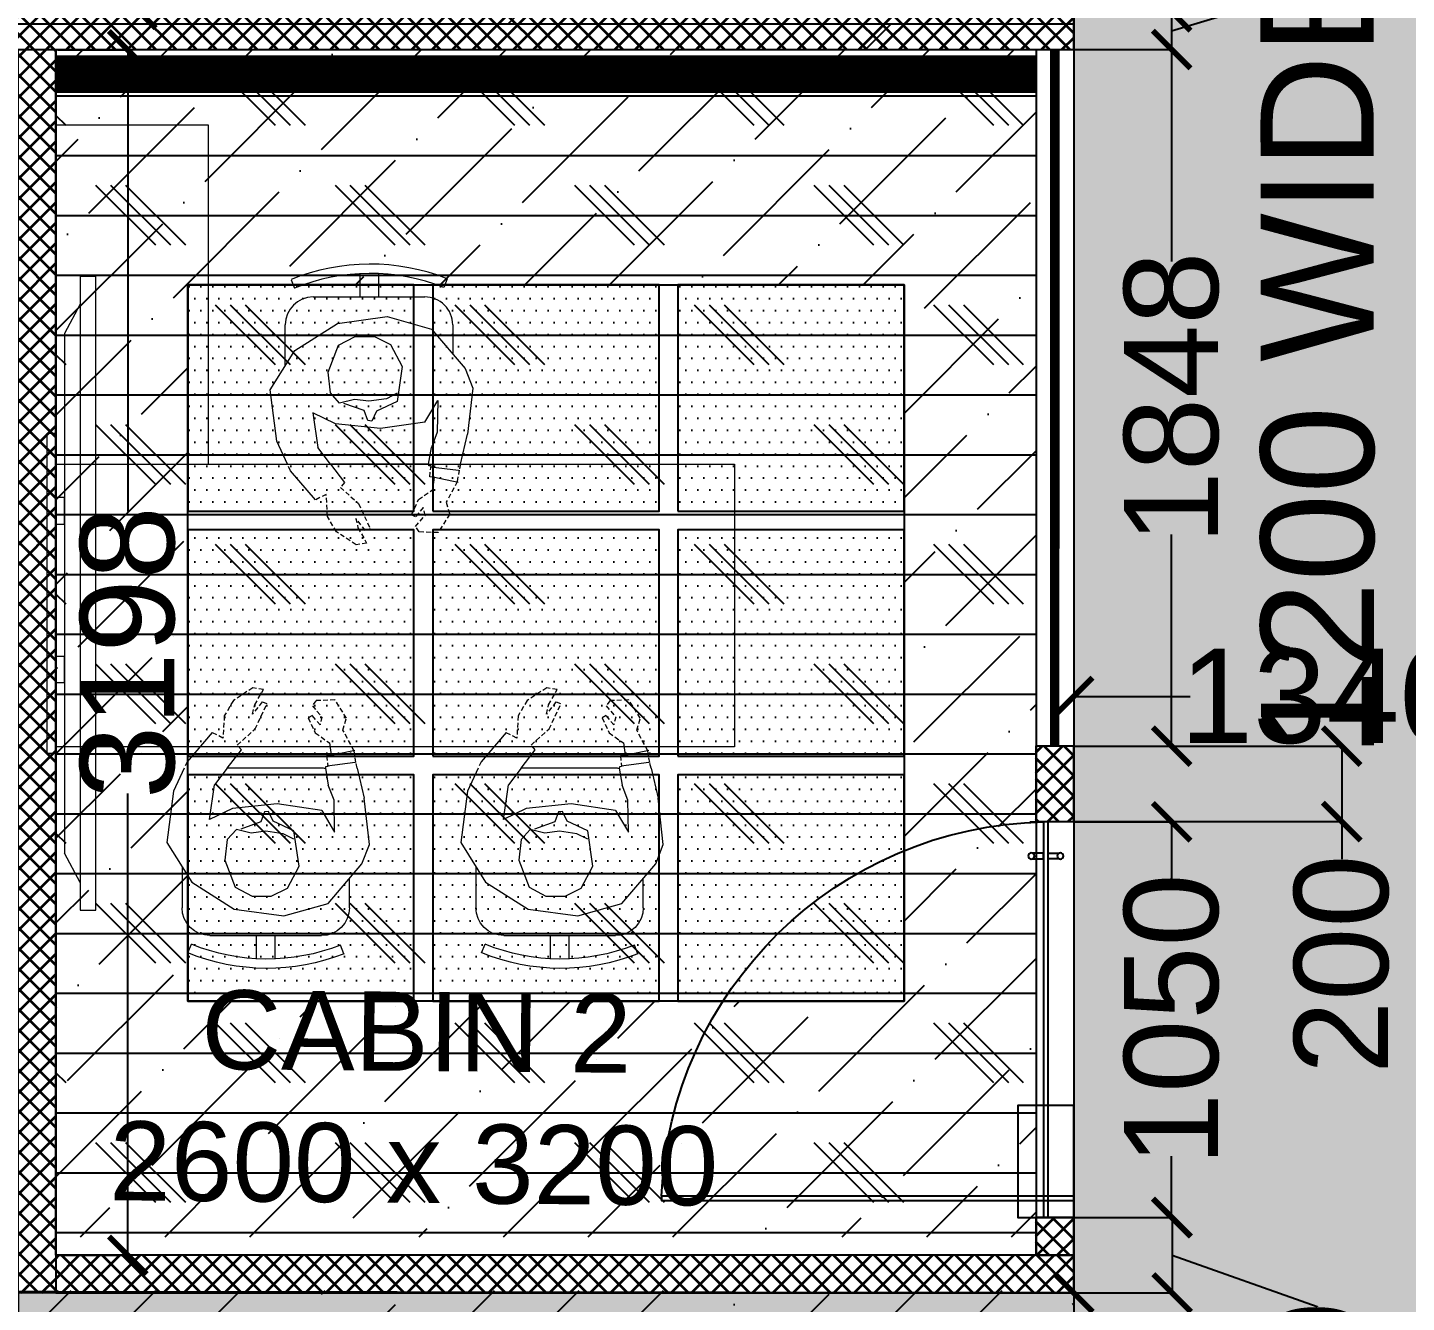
# Model space of a CAD drawing. Header units: millimetres. Extents: x 263321 to 4958806, y 33647 to 987811.
# Drawn here: x 2391637 to 2395294, y 489258 to 492641 of the extents above; entities that cross this region are included whole.
import ezdxf

# ---------------------------------------------------------------- set-up
doc = ezdxf.new("R2010")
doc.units = ezdxf.units.MM
doc.header["$PDMODE"] = 3
doc.linetypes.add('( Hidden )', pattern=[0.375, 0.25, -0.125])
for name, color, linetype, lineweight in [('A-DOOR-FULL', 40, 'Continuous', 18), ('A-FURN-HUMAN', 252, 'Continuous', 9), ('A-FURN-MODULAR-CHAIR', 5, 'Continuous', 5), ('A-FURN-MODULAR-TABLETOP', 250, 'Continuous', 13), ('A-GLASS PARTITION', 5, 'Continuous', 18), ('A-GYPSUM PARTITION', 250, 'Continuous', 35), ('TOA- AV', 7, 'Continuous', 9)]:
    doc.layers.add(name, color=color, linetype=linetype, lineweight=lineweight)
for name, color, linetype in [('CEILING TOA', 7, 'Continuous'), ('CH - MAN', 8, 'Continuous'), ('DOOR', 5, 'Continuous'), ('FIN WALL GRAPHIC', 10, 'Continuous'), ('FLOORING TOA', 7, 'Continuous'), ('PARTITION DIM.', 250, 'Continuous'), ('PARTITION GYPSUM', 250, 'Continuous'), ('TEXT', 250, 'Continuous')]:
    doc.layers.add(name, color=color, linetype=linetype)
doc.styles.add('ARIAL', font='arial.ttf')
doc.styles.get("Standard").update_dxf_attribs({"font": 'arial.ttf'})
doc.styles.add('TEXT @ 150', font='arial.ttf', dxfattribs={"height": 225})
doc.dimstyles.new('DIM @ 150', dxfattribs={"dimtxt": 225, "dimasz": 100, "dimexe": 1, "dimexo": 0, "dimgap": 0.5, "dimtad": 0, "dimdec": 0, "dimzin": 0, "dimdsep": 46, "dimtxsty": 'TEXT @ 150', "dimblk": 'ARCHTICK', "dimcen": -2, "dimclrd": 8, "dimclre": 8, "dimclrt": 7, "dimadec": 0, "dimazin": 0, "dimtfac": 1, "dimtdec": 0, "dimtofl": 0, "dimtmove": 0, "dimatfit": 3, "dimldrblk": 'OPEN90', "dimfxl": 1, "dimtolj": 1, "dimtzin": 0, "dimlwd": -1, "dimlwe": -1, "dimarcsym": 0})
pattern_1 = [(45, (13069.08, -8478.743), (-26.94076836, 26.94076836), []), (135, (13069.08, -8478.743), (-26.94076836, -26.94076836), [])]
pattern_2 = [(0, (90021.14, 24146.98), (0, 127), []), (45, (90021.14, 24146.98), (-253.999827, 253.999827), [179.60512, -359.210245])]
pattern_3 = [(0, (13069.078, -11728.556), (15.875, 31.75), [0, -31.75])]

# ---------------------------------------------------------------- blocks, each defined once
blk = doc.blocks.new('Human Figure')
at = {"layer": 'A-FURN-HUMAN', "lineweight": 5}
for p, q in [((4616.22, 5779.49), (4621.49, 5780.21, 0)), ((4616.22, 5779.49), (4621.49, 5780.21, 0)), ((4621.49, 5780.21, 0), (4626.18, 5778.89, 0)), ((4621.49, 5780.21, 0), (4626.18, 5778.89, 0)), ((4611.71, 5776.63, 0), (4616.22, 5779.49)), ((4611.71, 5776.63, 0), (4616.22, 5779.49)), ((4626.18, 5778.89, 0), (4629.77, 5774.69, 0)), ((4626.18, 5778.89, 0), (4629.77, 5774.69, 0)), ((4609.08, 5772.43, 0), (4611.71, 5776.63, 0)), ((4609.08, 5772.43, 0), (4611.71, 5776.63, 0)), ((4629.77, 5774.69, 0), (4630.56, 5772.63, 0)), ((4629.77, 5774.69, 0), (4630.56, 5772.63, 0)), ((4609.78, 5766.99, 0), (4609.08, 5772.43, 0)), ((4609.78, 5766.99, 0), (4609.08, 5772.43, 0)), ((4626.86, 5771.32, 0), (4626.81, 5767.94)), ((4626.86, 5771.32, 0), (4626.81, 5767.94)), ((4630.56, 5772.63, 0), (4630.01, 5767.72, 0)), ((4630.56, 5772.63, 0), (4630.01, 5767.72, 0)), ((4616.02, 5768.83), (4613.59, 5769.99, 0)), ((4613.59, 5769.99, 0), (4614.12, 5766.32, 0)), ((4616.02, 5768.83), (4613.59, 5769.99, 0)), ((4613.59, 5769.99, 0), (4614.12, 5766.32, 0)), ((4620.77, 5768.32, 0), (4616.02, 5768.83)), ((4620.77, 5768.32, 0), (4616.02, 5768.83)), ((4625.5, 5769.01, 0), (4620.77, 5768.32, 0)), ((4625.5, 5769.01, 0), (4620.77, 5768.32, 0)), ((4610.91, 5764.54), (4609.78, 5766.99, 0)), ((4610.91, 5764.54), (4609.78, 5766.99, 0)), ((4626.81, 5767.94), (4626.19, 5766.32, 0)), ((4626.81, 5767.94), (4626.19, 5766.32, 0)), ((4629.26, 5764.54), (4630.01, 5767.72, 0)), ((4629.26, 5764.54), (4630.01, 5767.72, 0)), ((4615.48, 5764.54), (4614.12, 5766.32, 0)), ((4615.48, 5764.54), (4614.12, 5766.32, 0)), ((4625.89, 5764.54), (4626.19, 5766.32, 0)), ((4625.89, 5764.54), (4626.19, 5766.32, 0)), ((4615.48, 5764.54), (4616.97, 5762.59)), ((4615.48, 5764.54), (4616.97, 5762.59)), ((4613.88, 5760.76, 0), (4611.23, 5763.85, 0)), ((4613.88, 5760.76, 0), (4611.23, 5763.85, 0)), ((4626.5, 5763.17, 0), (4626.01, 5763.22, 0)), ((4626.5, 5763.17, 0), (4626.01, 5763.22, 0)), ((4626.32, 5761.85, 0), (4626.5, 5763.17, 0)), ((4626.32, 5761.85, 0), (4626.5, 5763.17, 0))]:
    blk.add_line(p, q, dxfattribs=at)
at = {"layer": 'A-FURN-HUMAN', "linetype": '( Hidden )', "lineweight": 5, "ltscale": 2}
for p, q in [((4611.23, 5763.85, 0), (4610.91, 5764.54, 0)), ((4611.23, 5763.85, 0), (4610.91, 5764.54, 0)), ((4626.01, 5763.22, 0), (4626.14, 5764.36, 0)), ((4626.01, 5763.22, 0), (4626.14, 5764.36, 0)), ((4629.26, 5764.54, 0), (4629.12, 5763.93, 0)), ((4629.26, 5764.54, 0), (4629.12, 5763.93, 0)), ((4616.97, 5762.59), (4616.53, 5762.09)), ((4616.97, 5762.59), (4616.53, 5762.09)), ((4628.92, 5762.69, 0), (4627.75, 5760.5, 0)), ((4628.92, 5762.69, 0), (4627.75, 5760.5, 0)), ((4629.12, 5763.93, 0), (4628.92, 5762.69, 0)), ((4629.12, 5763.93, 0), (4628.92, 5762.69, 0)), ((4615.02, 5761.34, 0), (4613.88, 5760.76, 0)), ((4615.02, 5761.34, 0), (4613.88, 5760.76, 0)), ((4615.16, 5758.98, 0), (4615.02, 5761.34, 0)), ((4615.16, 5758.98, 0), (4615.02, 5761.34, 0)), ((4616.53, 5762.09), (4618.44, 5760.37, 0)), ((4616.53, 5762.09), (4618.44, 5760.37, 0)), ((4624.81, 5760.79, 0), (4626.32, 5761.85, 0)), ((4624.81, 5760.79, 0), (4626.32, 5761.85, 0)), ((4618.44, 5760.37, 0), (4619.69, 5757.7, 0)), ((4618.44, 5760.37, 0), (4619.69, 5757.7, 0)), ((4624.06, 5759.18, 0), (4624.81, 5760.79, 0)), ((4624.06, 5759.18, 0), (4624.81, 5760.79, 0)), ((4625.32, 5759.95, 0), (4624.51, 5758.96, 0)), ((4625.32, 5759.95, 0), (4624.51, 5758.96, 0)), ((4625.51, 5759.11, 0), (4625.32, 5759.95, 0)), ((4625.51, 5759.11, 0), (4625.32, 5759.95, 0)), ((4627.75, 5760.5, 0), (4628.12, 5759.23, 0)), ((4627.75, 5760.5, 0), (4628.12, 5759.23, 0)), ((4616.12, 5757.36), (4615.16, 5758.98, 0)), ((4616.12, 5757.36), (4615.16, 5758.98, 0)), ((4619.17, 5757.51, 0), (4618.16, 5758.8, 0)), ((4618.16, 5758.8, 0), (4618.39, 5757.81, 0)), ((4619.17, 5757.51, 0), (4618.16, 5758.8, 0)), ((4618.16, 5758.8, 0), (4618.39, 5757.81, 0)), ((4624.51, 5758.96, 0), (4624.06, 5759.18, 0)), ((4624.51, 5758.96, 0), (4624.06, 5759.18, 0)), ((4624.5, 5757.93, 0), (4625.51, 5759.11, 0)), ((4624.5, 5757.93, 0), (4625.51, 5759.11, 0)), ((4628.12, 5759.23, 0), (4626.89, 5757.28, 0)), ((4628.12, 5759.23, 0), (4626.89, 5757.28, 0)), ((4618.19, 5756, 0), (4616.12, 5757.36)), ((4618.19, 5756, 0), (4616.12, 5757.36)), ((4618.39, 5757.81, 0), (4619.31, 5756.18, 0)), ((4618.39, 5757.81, 0), (4619.31, 5756.18, 0)), ((4619.69, 5757.7, 0), (4619.17, 5757.51, 0)), ((4619.69, 5757.7, 0), (4619.17, 5757.51, 0)), ((4624.87, 5757.37, 0), (4624.5, 5757.93, 0)), ((4624.87, 5757.37, 0), (4624.5, 5757.93, 0)), ((4626.89, 5757.28, 0), (4624.87, 5757.37, 0)), ((4626.89, 5757.28, 0), (4624.87, 5757.37, 0)), ((4619.31, 5756.18, 0), (4618.19, 5756, 0)), ((4619.31, 5756.18, 0), (4618.19, 5756, 0))]:
    blk.add_line(p, q, dxfattribs=at)
at = {"layer": 'A-FURN-HUMAN', "linetype": '( Hidden )', "lineweight": 5, "ltscale": 3}
for p, q in [((4625.9, 5764.39, 0), (4625.89, 5764.57, 0)), ((4625.9, 5764.39, 0), (4625.89, 5764.57, 0)), ((4626.14, 5764.36, 0), (4625.9, 5764.39, 0)), ((4626.14, 5764.36, 0), (4625.9, 5764.39, 0))]:
    blk.add_line(p, q, dxfattribs=at)
at = {"layer": 'A-FURN-HUMAN', "lineweight": 5, "elevation": 0}
for points in [[(4622.54, 5772.08), (4621.4, 5771.49), (4619.55, 5771.23), (4618.01, 5771.43), (4616.44, 5771.03), (4615.47, 5772.11), (4615.23, 5774.3), (4616.32, 5777.18), (4618.11, 5778.11), (4620.14, 5778.11), (4621.85, 5777.26), (4623.09, 5774.92), (4622.55, 5771.19), (4620.35, 5770.17), (4619.86, 5769.12), (4619.43, 5769.17), (4619.04, 5770.23), (4616.9, 5771)], [(4622.54, 5772.08), (4621.4, 5771.49), (4619.55, 5771.23), (4618.01, 5771.43), (4616.44, 5771.03), (4615.47, 5772.11), (4615.23, 5774.3), (4616.32, 5777.18), (4618.11, 5778.11), (4620.14, 5778.11), (4621.85, 5777.26), (4623.09, 5774.92), (4622.55, 5771.19), (4620.35, 5770.17), (4619.86, 5769.12), (4619.43, 5769.17), (4619.04, 5770.23), (4616.9, 5771)], [(4625.5, 5769.01), (4626.86, 5771.32)], [(4625.5, 5769.01), (4626.86, 5771.32)], [(4626.09, 5764.27), (4629.04, 5763.91)], [(4626.09, 5764.27), (4629.04, 5763.91)], [(4626.5, 5763.17), (4629.02, 5762.63)], [(4626.5, 5763.17), (4629.02, 5762.63)]]:
    blk.add_lwpolyline(points, dxfattribs=at)
at = {"layer": 'A-FURN-MODULAR-CHAIR', "color": 18, "lineweight": 15, "true_color": 0x000000}
for p, q in [((4613.64, 5782.3, 0), (4625.48, 5782.3, 0)), ((4610.68, 5774.98, 0), (4610.68, 5779.34, 0)), ((4628.44, 5779.34, 0), (4628.44, 5776.24, 0))]:
    blk.add_line(p, q, dxfattribs=at)
at = {"layer": 'A-FURN-MODULAR-CHAIR', "lineweight": 15}
for p, q in [((4613.64, 5782.3, 0), (4625.48, 5782.3, 0)), ((4610.68, 5774.98, 0), (4610.68, 5779.34, 0)), ((4628.44, 5779.34, 0), (4628.44, 5776.24, 0))]:
    blk.add_line(p, q, dxfattribs=at)
at = {"layer": 'A-FURN-MODULAR-CHAIR', "color": 18, "lineweight": 15, "true_color": 0x000000, "elevation": 0}
for points in [[(4618.58, 5784.79), (4618.58, 5782.3)], [(4620.56, 5784.79), (4620.56, 5782.3)], [(4611.29, 5784.13), (4611.67, 5783.22)], [(4627.86, 5784.22), (4627.49, 5783.3)]]:
    blk.add_lwpolyline(points, dxfattribs=at)
at = {"layer": 'A-FURN-MODULAR-CHAIR', "lineweight": 15, "elevation": 0}
for points in [[(4618.58, 5784.79), (4618.58, 5782.3)], [(4620.56, 5784.79), (4620.56, 5782.3)], [(4611.29, 5784.13), (4611.67, 5783.22)], [(4627.86, 5784.22), (4627.49, 5783.3)]]:
    blk.add_lwpolyline(points, dxfattribs=at)
at = {"layer": 'A-FURN-MODULAR-CHAIR', "color": 18, "lineweight": 15, "true_color": 0x000000, "elevation": 0}
blk.add_lwpolyline([(4625.89, 5764.57, -0.034638), (4625.48, 5764.54), (4615.48, 5764.54)], format="xyb", dxfattribs=at)
at = {"layer": 'A-FURN-MODULAR-CHAIR', "lineweight": 15, "elevation": 0}
blk.add_lwpolyline([(4625.89, 5764.57, -0.034638), (4625.48, 5764.54), (4615.48, 5764.54)], format="xyb", dxfattribs=at)
at = {"layer": 'A-FURN-MODULAR-CHAIR', "color": 18, "lineweight": 15, "true_color": 0x000000}
for centre, radius, start, end in [((4619.68, 5763.49, 0), 22.29, 68.458, 112.0994), ((4619.68, 5763.49, 0), 21.3, 68.4839, 112.0994), ((4613.64, 5779.34, 0), 2.96, 90.0001, 180.0001), ((4625.48, 5779.34, 0), 2.96, 0.0001, 90.0001)]:
    blk.add_arc(centre, radius, start, end, dxfattribs=at)
at = {"layer": 'A-FURN-MODULAR-CHAIR', "lineweight": 15}
for centre, radius, start, end in [((4619.68, 5763.49, 0), 22.29, 68.458, 112.0994), ((4619.68, 5763.49, 0), 21.3, 68.4839, 112.0994), ((4613.64, 5779.34, 0), 2.96, 90.0001, 180.0001), ((4625.48, 5779.34, 0), 2.96, 0.0001, 90.0001)]:
    blk.add_arc(centre, radius, start, end, dxfattribs=at)
blk = doc.blocks.new('ychgc')
at = {"layer": 'A-FURN-MODULAR-TABLETOP', "lineweight": 20}
blk.add_lwpolyline([(549950.7, 23375.4), (549950.7, 25175.4), (549200.7, 25175.4), (549200.7, 23375.4)], close=True, dxfattribs=at)
at = {"layer": 'A-FURN-MODULAR-TABLETOP', "color": 161, "linetype": 'ByBlock', "yscale": 25.00000000000001}
for p, xscale, zscale, rotation in [((693272.4, -90759, 0), 25.00000000000001, 25.00000000000001, 90.00728931026863), ((405822.5, -91264.6, 0), -25.00000000000001, 25, 269.9927106897313), ((693272.4, -91538.4, 0), 25.00000000000001, 25.00000000000001, 90.00728931026863)]:
    blk.add_blockref('Human Figure', p, dxfattribs=dict(at, xscale=xscale, zscale=zscale, rotation=rotation))
blk = doc.blocks.new('_ArchTick')
at = {"color": 0, "linetype": 'ByBlock', "const_width": 0.15}
blk.add_lwpolyline([(-0.5, -0.5), (0.5, 0.5)], dxfattribs=at)
blk = doc.blocks.new('*D598')
at = {"layer": 'Defpoints', "color": 0, "transparency": 16777216}
for p in [(2391713.2, 495831.8), (2391926.5, 495831.8), (2391713.2, 492689.2)]:
    blk.add_point(p, dxfattribs=at)
at = {"layer": 'PARTITION DIM.', "color": 8, "transparency": 16777216}
for p, q in [((2391713.2, 495831.8), (2391927.5, 495831.8)), ((2391926.5, 495831.8), (2391926.5, 494634.2)), ((2391926.5, 492689.2), (2391926.5, 493886.8)), ((2391713.2, 492689.2), (2391927.5, 492689.2))]:
    blk.add_line(p, q, dxfattribs=at)
at = {"layer": 'PARTITION DIM.', "color": 8, "transparency": 16777216, "xscale": 100, "yscale": 100, "zscale": 100}
for p, rotation in [((2391926.5, 495831.8), 90), ((2391926.5, 492689.2), 270)]:
    blk.add_blockref('_ArchTick', p, dxfattribs=dict(at, rotation=rotation))
at = {"layer": 'PARTITION DIM.', "color": 7, "transparency": 16777216, "insert": (2391926.5, 494260.5), "char_height": 250, "attachment_point": 5, "rotation": 90}
blk.add_mtext('\\A1;3143', dxfattribs=at)
blk = doc.blocks.new('_Open90')
at = {"color": 0, "linetype": 'ByBlock'}
for p, q in [((-0.5, 0.5), (0, 0)), ((0, 0), (-1, 0)), ((0, 0), (-0.5, -0.5))]:
    blk.add_line(p, q, dxfattribs=at)
blk = doc.blocks.new('*D603')
at = {"layer": 'Defpoints', "color": 0, "transparency": 16777216}
for p in [(2391716.7, 492581.4), (2391902.4, 492581.4), (2391716.7, 489383.1)]:
    blk.add_point(p, dxfattribs=at)
at = {"layer": 'PARTITION DIM.', "color": 8, "transparency": 16777216}
for p, q in [((2391716.7, 492581.4), (2391903.4, 492581.4)), ((2391902.4, 492581.4), (2391902.4, 491356.2)), ((2391902.4, 489383.1), (2391902.4, 490608.2)), ((2391716.7, 489383.1), (2391903.4, 489383.1))]:
    blk.add_line(p, q, dxfattribs=at)
at = {"layer": 'PARTITION DIM.', "color": 8, "transparency": 16777216, "xscale": 100, "yscale": 100, "zscale": 100}
for p, rotation in [((2391902.4, 492581.4), 90), ((2391902.4, 489383.1), 270)]:
    blk.add_blockref('_ArchTick', p, dxfattribs=dict(at, rotation=rotation))
at = {"layer": 'PARTITION DIM.', "color": 7, "transparency": 16777216, "insert": (2391902.4, 490982.2), "char_height": 250, "attachment_point": 5, "rotation": 90}
blk.add_mtext('\\A1;3198', dxfattribs=at)
blk = doc.blocks.new('*D604')
at = {"layer": 'Defpoints', "color": 0, "transparency": 16777216}
for p in [(2391611.6, 489283.9), (2394411.6, 489283.1), (2391611.6, 489092)]:
    blk.add_point(p, dxfattribs=at)
at = {"layer": 'PARTITION DIM.', "color": 8, "transparency": 16777216}
for p, q in [((2391611.6, 489283.9), (2391611.6, 489091)), ((2394411.6, 489283.1), (2394411.6, 489091)), ((2391611.6, 489092), (2392636.1, 489092)), ((2394411.6, 489092), (2393387.1, 489092))]:
    blk.add_line(p, q, dxfattribs=at)
at = {"layer": 'PARTITION DIM.', "color": 8, "transparency": 16777216, "xscale": 100, "yscale": 100, "zscale": 100, "rotation": 180}
blk.add_blockref('_ArchTick', (2391611.6, 489092), dxfattribs=at)
at = {"layer": 'PARTITION DIM.', "color": 8, "transparency": 16777216, "xscale": 100, "yscale": 100, "zscale": 100}
blk.add_blockref('_ArchTick', (2394411.6, 489092), dxfattribs=at)
at = {"layer": 'PARTITION DIM.', "color": 7, "transparency": 16777216, "insert": (2393011.6, 489092), "char_height": 250, "attachment_point": 5}
blk.add_mtext('\\A1;2800', dxfattribs=at)
blk = doc.blocks.new('*D613')
at = {"layer": 'Defpoints', "color": 0, "transparency": 16777216}
for p in [(2394411.6, 489283.1), (2394411.6, 487283.1), (2394411.6, 487283.1)]:
    blk.add_point(p, dxfattribs=at)
at = {"layer": 'PARTITION DIM.', "color": 8, "transparency": 16777216}
for p, q in [((2394411.6, 489283.1), (2394412.6, 489283.1)), ((2394411.6, 489283.1), (2394411.6, 488658.6)), ((2394411.6, 487283.1), (2394411.6, 487907.6)), ((2394411.6, 487283.1), (2394412.6, 487283.1))]:
    blk.add_line(p, q, dxfattribs=at)
at = {"layer": 'PARTITION DIM.', "color": 8, "transparency": 16777216, "xscale": 100, "yscale": 100, "zscale": 100}
for p, rotation in [((2394411.6, 489283.1), 90), ((2394411.6, 487283.1), 270)]:
    blk.add_blockref('_ArchTick', p, dxfattribs=dict(at, rotation=rotation))
at = {"layer": 'PARTITION DIM.', "color": 7, "transparency": 16777216, "insert": (2394411.6, 488283.1), "char_height": 250, "attachment_point": 5, "rotation": 90}
blk.add_mtext('\\A1;2000', dxfattribs=at)
blk = doc.blocks.new('*D614')
at = {"layer": 'Defpoints', "color": 0, "transparency": 16777216}
for p in [(2394411.6, 490865.6), (2394411.6, 490865.6), (2395751.6, 490865.6)]:
    blk.add_point(p, dxfattribs=at)
at = {"layer": 'PARTITION DIM.', "color": 8, "transparency": 16777216}
for p, q in [((2394411.6, 490865.6), (2394411.6, 490866.6)), ((2394411.6, 490865.6), (2394720, 490865.6)), ((2395751.6, 490865.6), (2395443.2, 490865.6)), ((2395751.6, 490865.6), (2395751.6, 490866.6))]:
    blk.add_line(p, q, dxfattribs=at)
at = {"layer": 'PARTITION DIM.', "color": 8, "transparency": 16777216, "xscale": 100, "yscale": 100, "zscale": 100, "rotation": 180}
blk.add_blockref('_ArchTick', (2394411.6, 490865.6), dxfattribs=at)
at = {"layer": 'PARTITION DIM.', "color": 8, "transparency": 16777216, "xscale": 100, "yscale": 100, "zscale": 100}
blk.add_blockref('_ArchTick', (2395751.6, 490865.6), dxfattribs=at)
at = {"layer": 'PARTITION DIM.', "color": 7, "transparency": 16777216, "insert": (2395081.6, 490865.6), "char_height": 250, "attachment_point": 5}
blk.add_mtext('\\A1;1340', dxfattribs=at)
blk = doc.blocks.new('*D661')
at = {"layer": 'Defpoints', "color": 0, "transparency": 16777216}
for p in [(2394411.6, 494483), (2394411.6, 492682), (2394671.3, 492682)]:
    blk.add_point(p, dxfattribs=at)
at = {"layer": 'PARTITION DIM.', "color": 8, "transparency": 16777216}
for p, q in [((2394411.6, 494483), (2394672.3, 494483)), ((2394671.3, 494483), (2394671.3, 493920.4)), ((2394671.3, 492682), (2394671.3, 493244.6)), ((2394411.6, 492682), (2394672.3, 492682))]:
    blk.add_line(p, q, dxfattribs=at)
at = {"layer": 'PARTITION DIM.', "color": 8, "transparency": 16777216, "xscale": 100, "yscale": 100, "zscale": 100}
for p, rotation in [((2394671.3, 494483), 90), ((2394671.3, 492682), 270)]:
    blk.add_blockref('_ArchTick', p, dxfattribs=dict(at, rotation=rotation))
at = {"layer": 'PARTITION DIM.', "color": 7, "transparency": 16777216, "insert": (2394671.3, 493582.5), "char_height": 250, "attachment_point": 5, "rotation": 90}
blk.add_mtext('\\A1;1801', dxfattribs=at)
blk = doc.blocks.new('*D662')
at = {"layer": 'Defpoints', "color": 0, "transparency": 16777216}
for p in [(2394411.6, 492682), (2394411.6, 492582), (2394671.3, 492582)]:
    blk.add_point(p, dxfattribs=at)
at = {"layer": 'PARTITION DIM.', "color": 8, "transparency": 16777216}
for p, q in [((2394671.3, 492632), (2395056, 492747.4)), ((2395056, 492747.4), (2395056, 492748.4)), ((2394411.6, 492682), (2394672.3, 492682)), ((2394671.3, 492682), (2394671.3, 492582)), ((2394411.6, 492582), (2394672.3, 492582))]:
    blk.add_line(p, q, dxfattribs=at)
at = {"layer": 'PARTITION DIM.', "color": 8, "transparency": 16777216, "xscale": 100, "yscale": 100, "zscale": 100}
for p, rotation in [((2394671.3, 492682), 90), ((2394671.3, 492582), 270)]:
    blk.add_blockref('_ArchTick', p, dxfattribs=dict(at, rotation=rotation))
at = {"layer": 'PARTITION DIM.', "color": 7, "transparency": 16777216, "insert": (2395056, 493012.9), "char_height": 250, "attachment_point": 5, "rotation": 90}
blk.add_mtext('\\A1;100', dxfattribs=at)
blk = doc.blocks.new('*D663')
at = {"layer": 'Defpoints', "color": 0, "transparency": 16777216}
for p in [(2394411.6, 492582), (2394411.6, 490733.7, 0), (2394671.3, 490733.7)]:
    blk.add_point(p, dxfattribs=at)
at = {"layer": 'PARTITION DIM.', "color": 8, "transparency": 16777216}
for p, q in [((2394411.6, 492582), (2394672.3, 492582)), ((2394671.3, 492582), (2394671.3, 492020.1)), ((2394671.3, 490733.7), (2394671.3, 491295.6)), ((2394411.6, 490733.7), (2394672.3, 490733.7))]:
    blk.add_line(p, q, dxfattribs=at)
at = {"layer": 'PARTITION DIM.', "color": 8, "transparency": 16777216, "xscale": 100, "yscale": 100, "zscale": 100}
for p, rotation in [((2394671.3, 492582), 90), ((2394671.3, 490733.7), 270)]:
    blk.add_blockref('_ArchTick', p, dxfattribs=dict(at, rotation=rotation))
at = {"layer": 'PARTITION DIM.', "color": 7, "transparency": 16777216, "insert": (2394671.3, 491657.8), "char_height": 250, "attachment_point": 5, "rotation": 90}
blk.add_mtext('\\A1;1848', dxfattribs=at)
blk = doc.blocks.new('*D664')
at = {"layer": 'Defpoints', "color": 0, "transparency": 16777216}
for p in [(2394411.6, 490533.1), (2394411.6, 489483.1), (2394671.3, 489483.1)]:
    blk.add_point(p, dxfattribs=at)
at = {"layer": 'PARTITION DIM.', "color": 8, "transparency": 16777216}
for p, q in [((2394411.6, 490533.1), (2394672.3, 490533.1)), ((2394671.3, 490533.1), (2394671.3, 490369.7)), ((2394671.3, 489483.1), (2394671.3, 489646.5)), ((2394411.6, 489483.1), (2394672.3, 489483.1))]:
    blk.add_line(p, q, dxfattribs=at)
at = {"layer": 'PARTITION DIM.', "color": 8, "transparency": 16777216, "xscale": 100, "yscale": 100, "zscale": 100}
for p, rotation in [((2394671.3, 490533.1), 90), ((2394671.3, 489483.1), 270)]:
    blk.add_blockref('_ArchTick', p, dxfattribs=dict(at, rotation=rotation))
at = {"layer": 'PARTITION DIM.', "color": 7, "transparency": 16777216, "insert": (2394671.3, 490008.1), "char_height": 250, "attachment_point": 5, "rotation": 90}
blk.add_mtext('\\A1;1050', dxfattribs=at)
blk = doc.blocks.new('*D665')
at = {"layer": 'Defpoints', "color": 0, "transparency": 16777216}
for p in [(2394411.6, 489483.1), (2394410.6, 489283.1), (2394672.3, 489283.1)]:
    blk.add_point(p, dxfattribs=at)
at = {"layer": 'PARTITION DIM.', "color": 8, "transparency": 16777216}
for p, q in [((2394411.6, 489483.1), (2394673.3, 489483.1)), ((2394672.3, 489483.1), (2394672.3, 489283.1)), ((2394672.3, 489383.1), (2395057, 489247.1)), ((2394410.6, 489283.1), (2394673.3, 489283.1)), ((2395057, 489247.1), (2395057, 489246.1))]:
    blk.add_line(p, q, dxfattribs=at)
at = {"layer": 'PARTITION DIM.', "color": 8, "transparency": 16777216, "xscale": 100, "yscale": 100, "zscale": 100}
for p, rotation in [((2394672.3, 489483.1), 90), ((2394672.3, 489283.1), 270)]:
    blk.add_blockref('_ArchTick', p, dxfattribs=dict(at, rotation=rotation))
at = {"layer": 'PARTITION DIM.', "color": 7, "transparency": 16777216, "insert": (2395057, 488967.8), "char_height": 250, "attachment_point": 5, "rotation": 90}
blk.add_mtext('\\A1;200', dxfattribs=at)
blk = doc.blocks.new('door-3f-01')
at = {"layer": 'A-GLASS PARTITION', "color": 5}
blk.add_line((-36, 0), (-36, 4), dxfattribs=at)
at = {"layer": 'DOOR', "elevation": 0}
blk.add_lwpolyline([(-1.95, 37.5), (-1.55, 37.5), (-1.55, 0), (-1.95, 0)], close=True, dxfattribs=at)
at = {"layer": 'DOOR', "color": 252, "true_color": 0x939598}
blk.add_lwpolyline([(0, 0), (-10.2, 0), (-10.2, 5.08), (0, 5.08), (0, 0)], dxfattribs=at)
at = {"layer": 'DOOR'}
blk.add_lwpolyline([(-36, 2.34), (-36, 2.74), (0, 2.74), (0, 2.34)], close=True, dxfattribs=at)
for points in [[(-32.64, 3.74), (-32.64, 2.74), (-33.14, 2.74), (-33.14, 3.74)], [(-32.64, 1.34), (-32.64, 2.34), (-33.14, 2.34), (-33.14, 1.34)]]:
    blk.add_lwpolyline(points, dxfattribs=at)
for centre in [(-32.89, 3.86), (-32.89, 1.22)]:
    blk.add_circle(centre, 0.278, dxfattribs=at)
at = {"layer": 'DOOR', "color": 252, "true_color": 0x939598}
blk.add_arc((-0.52, 2.04, 0), 35.48, 92.2973, 178.8766, dxfattribs=at)
blk = doc.blocks.new('*D716')
at = {"layer": 'Defpoints', "color": 0, "transparency": 16777216}
for p in [(2394411.6, 490733.7, 0), (2395122.3, 490733.7), (2394411.6, 490533.7, 0)]:
    blk.add_point(p, dxfattribs=at)
at = {"layer": 'PARTITION DIM.', "color": 8, "transparency": 16777216}
for p, q in [((2394411.6, 490733.7), (2395123.3, 490733.7)), ((2395122.3, 490733.7), (2395122.3, 490533.7)), ((2394411.6, 490533.7), (2395123.3, 490533.7)), ((2395122.3, 490533.7), (2395122.3, 490433.7))]:
    blk.add_line(p, q, dxfattribs=at)
at = {"layer": 'PARTITION DIM.', "color": 8, "transparency": 16777216, "xscale": 100, "yscale": 100, "zscale": 100}
for p, rotation in [((2395122.3, 490733.7), 90), ((2395122.3, 490533.7), 270)]:
    blk.add_blockref('_ArchTick', p, dxfattribs=dict(at, rotation=rotation))
at = {"layer": 'PARTITION DIM.', "color": 7, "transparency": 16777216, "insert": (2395122.3, 490155.3), "char_height": 250, "attachment_point": 5, "rotation": 90}
blk.add_mtext('\\A1;200', dxfattribs=at)
blk = doc.blocks.new('*D731')
at = {"layer": 'Defpoints', "color": 0, "transparency": 16777216}
for p in [(2391511.6, 489283.9), (2391611.6, 489283.9), (2391611.6, 488997.6)]:
    blk.add_point(p, dxfattribs=at)
at = {"layer": 'PARTITION DIM.', "color": 8, "transparency": 16777216}
for p, q in [((2391511.6, 489283.9), (2391511.6, 488996.6)), ((2391611.6, 489283.9), (2391611.6, 488996.6)), ((2391511.6, 488997.6), (2391611.6, 488997.6)), ((2391611.6, 488997.6), (2391711.6, 488997.6))]:
    blk.add_line(p, q, dxfattribs=at)
at = {"layer": 'PARTITION DIM.', "color": 8, "transparency": 16777216, "xscale": 100, "yscale": 100, "zscale": 100, "rotation": 180}
blk.add_blockref('_ArchTick', (2391511.6, 488997.6), dxfattribs=at)
at = {"layer": 'PARTITION DIM.', "color": 8, "transparency": 16777216, "xscale": 100, "yscale": 100, "zscale": 100}
blk.add_blockref('_ArchTick', (2391611.6, 488997.6), dxfattribs=at)
at = {"layer": 'PARTITION DIM.', "color": 7, "transparency": 16777216, "insert": (2391949.7, 488997.6), "char_height": 225, "attachment_point": 5, "style": 'TEXT @ 150'}
blk.add_mtext('\\A1;100', dxfattribs=at)
blk = doc.blocks.new('A$C60412B90')
at = {"layer": 'TOA- AV', "color": 30, "true_color": 0xf8991e}
blk.add_line((256.5, 111), (986.5, 111), dxfattribs=at)
at = {"layer": 'TOA- AV', "color": 6}
for p, q in [((-37.2, 55.5), (29.9, 91)), ((1280.2, 55.5), (1213.1, 91)), ((-100, 55.5), (1343, 55.5))]:
    blk.add_line(p, q, dxfattribs=at)
at = {"layer": 'TOA- AV', "color": 30, "true_color": 0xf8991e}
for points in [[(986.5, 111), (986.5, 131), (256.5, 131), (256.5, 111)], [(403.4, 91), (464.2, 91)], [(825.1, 91), (764.2, 91)]]:
    blk.add_lwpolyline(points, dxfattribs=at)
for points in [[(403.4, 111), (464.2, 111), (464.2, 91), (403.4, 91)], [(825.1, 111), (764.2, 111), (764.2, 91), (825.1, 91)]]:
    blk.add_lwpolyline(points, close=True, dxfattribs=at)
at = {"layer": 'TOA- AV', "color": 6}
for points in [[(29.9, 91), (1213.1, 91)], [(1343, 55.5), (1343, 20), (-100, 20), (-100, 55.5)]]:
    blk.add_lwpolyline(points, dxfattribs=at)

msp = doc.modelspace()

# ---------------------------------------------------------------- hatches: boundary and pattern name
at = {"layer": 'A-GYPSUM PARTITION', "true_color": 0x636466}
h = msp.add_hatch(dxfattribs=at)
h.set_pattern_fill('ANSI37', color=251, scale=12)
h.set_pattern_definition(pattern_1)
h.paths.add_polyline_path([(2394411.6, 492682), (2388131.6, 492682), (2388131.6, 492582), (2394411.6, 492582)])
h = msp.add_hatch(dxfattribs=at)
h.set_pattern_fill('ANSI37', color=251, scale=12)
h.set_pattern_definition(pattern_1)
h.paths.add_polyline_path([(2391711.6, 489283.1), (2391611.6, 489283.1), (2391611.6, 492582), (2391711.6, 492582)])
h = msp.add_hatch(dxfattribs=at)
h.set_pattern_fill('ANSI37', color=251, scale=12, angle=-90)
h.set_pattern_definition([(315, (1889998.976, 2866319.262), (26.94076836, 26.94076836), []), (45, (1889998.976, 2866319.262), (-26.94076836, 26.94076836), [])])
h.paths.add_polyline_path([(2394411.6, 490533.7), (2394411.6, 490733.7), (2394310.8, 490733.7), (2394310.8, 490533.7)])
h = msp.add_hatch(dxfattribs=at)
h.set_pattern_fill('ANSI37', color=251, scale=12, angle=-90)
h.set_pattern_definition([(315, (1889998.975, 2867568.625), (26.94076836, 26.94076836), []), (45, (1889998.975, 2867568.625), (-26.94076836, 26.94076836), [])])
h.paths.add_polyline_path([(2394411.6, 489383.1), (2394411.6, 489483.1), (2394310.8, 489483.1), (2394310.8, 489383.1)])
h = msp.add_hatch(dxfattribs=at)
h.set_pattern_fill('ANSI37', color=251, scale=12)
h.set_pattern_definition(pattern_1)
h.paths.add_polyline_path([(2394411.6, 489383.1), (2391711.6, 489383.1), (2391711.6, 489283.1), (2394411.6, 489283.1)])
at = {"layer": 'CEILING TOA', "true_color": 0x939598}
h = msp.add_hatch(dxfattribs=at)
h.set_pattern_fill('ANSI36', color=252, scale=50)
h.set_pattern_definition([(45, (13069.08, -8478.74), (84.189901, 308.696304), [396.875, -79.375, 0, -79.375])])
edge = h.paths.add_edge_path(flags=16)
edge.add_arc((2382015.7, 488133.1), 250, 180, 270)
edge.add_line((2382015.7, 487883.1), (2386115.6, 487883.1))
edge.add_arc((2386115.6, 488133.1), 250, 270, 360)
edge.add_line((2386365.6, 488133.1), (2386365.6, 489532.6))
edge.add_arc((2386115.6, 489532.6), 250, 0, 90)
edge.add_line((2386115.6, 489782.6), (2382015.7, 489782.6))
edge.add_arc((2382015.7, 489532.6), 250, 90, 180)
edge.add_line((2381765.7, 489532.6), (2381765.7, 488133.1))
h.paths.add_polyline_path([(2384751.6, 492578), (2380561, 492578), (2380551.6, 489283.1), (2380445.5, 489283.1), (2380445.5, 487283.1), (2394411.6, 487283.1), (2394411.6, 489289.9), (2388031.6, 489289.5), (2388031.6, 490383.1), (2385751.6, 490383.1), (2384751.6, 490383.1)])
h = msp.add_hatch(dxfattribs=at)
h.set_pattern_fill('ANSI36', color=252, scale=50)
h.set_pattern_definition([(45, (13069.08, -11728.56), (84.189901, 308.696304), [396.875, -79.375, 0, -79.375])])
h.paths.add_polyline_path([(2392061.6, 491957.7), (2393961.6, 491957.7), (2393961.6, 490057.7), (2392061.6, 490057.7)], flags=16)
h.paths.add_polyline_path([(2394311.6, 492583.2), (2391711.6, 492583.2), (2391711.6, 489432.2), (2394311.6, 489432.2)])
h = msp.add_hatch(dxfattribs=at)
h.set_pattern_fill('DOTS', color=252, scale=20)
h.set_pattern_definition(pattern_3)
h.paths.add_polyline_path([(2393961.6, 490657.7), (2393361.6, 490657.7), (2393361.6, 490057.7), (2393961.6, 490057.7)], flags=17)
h.paths.add_polyline_path([(2392661.6, 491957.7), (2392061.6, 491957.7), (2392061.6, 491357.7), (2392661.6, 491357.7)], flags=17)
h.paths.add_polyline_path([(2393361.6, 490057.7), (2393961.6, 490057.7), (2393961.6, 490657.7), (2393361.6, 490657.7)])
h.paths.add_polyline_path([(2393361.6, 490707.7), (2393961.6, 490707.7), (2393961.6, 491307.7), (2393361.6, 491307.7)])
h.paths.add_polyline_path([(2393361.6, 491357.7), (2393961.6, 491357.7), (2393961.6, 491957.7), (2393361.6, 491957.7)])
h.paths.add_polyline_path([(2392061.6, 490057.7), (2392661.6, 490057.7), (2392661.6, 490657.7), (2392061.6, 490657.7)])
h.paths.add_polyline_path([(2392711.6, 490057.7), (2393311.6, 490057.7), (2393311.6, 490657.7), (2392711.6, 490657.7)])
h.paths.add_polyline_path([(2392061.6, 490707.7), (2392661.6, 490707.7), (2392661.6, 491307.7), (2392061.6, 491307.7)])
h.paths.add_polyline_path([(2392711.6, 490707.7), (2393311.6, 490707.7), (2393311.6, 491307.7), (2392711.6, 491307.7)])
h.paths.add_polyline_path([(2392061.6, 491357.7), (2392661.6, 491357.7), (2392661.6, 491957.7), (2392061.6, 491957.7)])
h.paths.add_polyline_path([(2392711.6, 491357.7), (2393311.6, 491357.7), (2393311.6, 491957.7), (2392711.6, 491957.7)])
h = msp.add_hatch(dxfattribs=at)
h.set_pattern_fill('DOTS', color=252, scale=20)
h.set_pattern_definition(pattern_3)
h.paths.add_polyline_path([(2392061.6, 491357.7), (2392661.6, 491357.7), (2392661.6, 491957.7), (2392061.6, 491957.7)])
h.paths.add_polyline_path([(2393361.6, 490057.7), (2393961.6, 490057.7), (2393961.6, 490657.7), (2393361.6, 490657.7)])
at = {"layer": 'FLOORING TOA', "true_color": 0xc7c8ca}
h = msp.add_hatch(dxfattribs=at)
h.set_pattern_fill('EARTH', color=9, scale=120)
edge = h.paths.add_edge_path()
edge.add_line((2399150.3, 470683.1), (2406751.6, 470683.1))
edge.add_line((2406751.6, 470683.1), (2406751.6, 489283.1))
edge.add_line((2406751.6, 489283.1), (2406777, 491421.9))
edge.add_line((2406777, 491421.9), (2410711.6, 491383.1))
edge.add_line((2410711.6, 491383.1), (2410711.6, 490662.8))
edge.add_line((2410711.6, 490662.8), (2412251.6, 490662.8))
edge.add_line((2412251.6, 490662.8), (2412251.6, 491383.1))
edge.add_line((2412251.6, 491383.1), (2413501.6, 491383.1))
edge.add_line((2413501.6, 491383.1), (2413501.6, 490641.9))
edge.add_line((2413501.6, 490641.9), (2414541.6, 490641.9))
edge.add_line((2414541.6, 490641.9), (2414541.6, 491383.1))
edge.add_line((2414541.6, 491383.1), (2419059.8, 491383.1))
edge.add_line((2419059.8, 491383.1), (2419290.9, 492883.1))
edge.add_line((2419290.9, 492883.1), (2413191.6, 492883.1))
edge.add_line((2413191.6, 492883.1), (2413191.6, 495458.2))
edge.add_line((2413191.6, 495458.2), (2416206.2, 495458.2))
edge.add_line((2416206.2, 495458.2), (2416206.2, 496558.2))
edge.add_line((2416206.2, 496558.2), (2413191.6, 496558.2))
edge.add_line((2413191.6, 496558.2), (2413191.6, 498963.1))
edge.add_line((2413191.6, 498963.1), (2411651.6, 498963.1))
edge.add_line((2411651.6, 498963.1), (2411651.6, 492883.1))
edge.add_line((2411651.6, 492883.1), (2404451.6, 492883.1))
edge.add_line((2404451.6, 492883.1), (2404452.6, 502283.1))
edge.add_line((2404452.6, 502283.1), (2402951.6, 502283.1))
edge.add_line((2402951.6, 502283.1), (2402951.4, 497183.5))
edge.add_line((2402951.4, 497183.5), (2402951.6, 497133.1))
edge.add_line((2402951.6, 497133.1), (2399951.6, 497133.1))
edge.add_line((2399951.6, 497133.1), (2399951.6, 505326.9))
edge.add_arc((2397396.4, -38564.5), 543897.4, 89.730828, 95.307778)
edge.add_line((2347082.8, 503000.8), (2347082.9, 472483.1))
edge.add_line((2347082.9, 472483.1), (2343851.6, 472483.1))
edge.add_line((2343851.6, 472483.1), (2343851.6, 458383.2))
edge.add_line((2343851.6, 458383.2), (2354252.4, 458383.2))
edge.add_line((2354252.4, 458383.2), (2354252.7, 455753.4))
edge.add_arc((2374151.3, 141679.3), 314703.8, 88.069715, 93.625218, ccw=False)
edge.add_line((2384751.6, 456204.5), (2384751.6, 459200.3))
edge.add_line((2384751.6, 459200.3), (2394751.8, 459200.3))
edge.add_line((2394751.8, 459200.3), (2394749.6, 457484.3))
edge.add_line((2394749.6, 457484.3), (2395751.6, 457483.1))
edge.add_line((2395751.6, 457483.1), (2395751.6, 458383.1))
edge.add_line((2395751.6, 458383.1), (2396651.6, 458383.1))
edge.add_line((2396651.6, 458383.1), (2396651.6, 459197.4))
edge.add_line((2396651.6, 459197.4), (2399811.2, 459198))
edge.add_line((2399811.2, 459198), (2399811.2, 460833.1))
edge.add_line((2399811.2, 460833.1), (2398551.6, 460833.1))
edge.add_line((2398551.6, 460833.1), (2398551.6, 466883.1))
edge.add_line((2398551.6, 466883.1), (2403551.7, 466883.1))
edge.add_line((2403551.7, 466883.1), (2403551.7, 465533.1))
edge.add_line((2403551.7, 465533.1), (2407851.7, 465533.1))
edge.add_line((2407851.7, 465533.1), (2407851.7, 460783.1))
edge.add_line((2407851.7, 460783.1), (2409491.6, 460783.1))
edge.add_line((2409491.6, 460783.1), (2409496.3, 466883.1))
edge.add_line((2409496.3, 466883.1), (2415285.8, 466883.1))
edge.add_line((2415285.8, 466883.1), (2415516.9, 468383.1))
edge.add_line((2415516.9, 468383.1), (2399151.6, 468383.1))
edge.add_arc((2399151.6, 468983.1), 600, 180.0002, 269.9977, ccw=False)
edge.add_line((2398551.6, 468983.1), (2398551.6, 470083.1))
edge.add_arc((2399151.6, 470083.1), 600, 90.125, 179.9999, ccw=False)
edge = h.paths.add_edge_path(flags=16)
edge.add_line((2350804.3, 495933.1), (2349254.3, 495933.1))
edge.add_arc((2349254.3, 495533.1), 400, 90.0003, 179.7889)
edge.add_line((2348854.3, 495534.5), (2348854.3, 492844.4))
edge.add_line((2348854.3, 492844.4), (2350804.3, 492844.4))
edge.add_line((2350804.3, 492844.4), (2350804.3, 495933.1))
h.paths.add_polyline_path([(2380451.6, 495933.1), (2394411.6, 495933.1), (2394411.6, 489283.1), (2388129.7, 489289.9), (2388129.7, 487283.1), (2379984.7, 487283), (2379984.7, 489283.1), (2380551.6, 489283.1)], flags=16)
edge = h.paths.add_edge_path(flags=16)
edge.add_line((2404951.6, 487283.1), (2348951.6, 487283.1))
edge.add_arc((2348951.6, 486983.1), 300, 90, 179.997)
edge.add_line((2348651.6, 486983.1), (2348650.9, 472483.1))
edge.add_line((2348650.9, 472483.1), (2404951.6, 472483.1))
edge.add_line((2404951.6, 472483.1), (2404951.6, 487283.1))
h.paths.add_polyline_path([(2396751.6, 460833.1), (2396751.6, 464283.1)], flags=16)
h = msp.add_hatch(dxfattribs=at)
h.set_pattern_fill('DOLMIT', color=9, scale=20)
h.set_pattern_definition(pattern_2)
h.paths.add_polyline_path([(2394411.6, 492682), (2388131.6, 492682), (2388131.6, 492582), (2394411.6, 492582)])
at = {"layer": 'FLOORING TOA', "true_color": 0x2776bb}
h = msp.add_hatch(dxfattribs=at)
h.set_pattern_fill('CORK', color=152, scale=50)
h.set_pattern_definition([(0, (90021.14, 24146.98), (0, 158.75), []), (135, (90100.5, 24067.6), (-317.50014, -317.50014), [224.5065, -224.5065]), (135, (90140.2, 24067.6), (-317.50014, -317.50014), [224.5065, -224.5065]), (135, (90179.9, 24067.6), (-317.50014, -317.50014), [224.5065, -224.5065])])
h.paths.add_polyline_path([(2391711.6, 492582), (2394311.6, 492582), (2394311.6, 489383.1), (2391711.6, 489383.1)])
at = {"layer": 'FLOORING TOA', "true_color": 0xc7c8ca}
h = msp.add_hatch(dxfattribs=at)
h.set_pattern_fill('DOLMIT', color=9, scale=20)
h.set_pattern_definition(pattern_2)
edge = h.paths.add_edge_path()
edge.add_line((2394311.6, 492582), (2394311.6, 490383.1))

# ---------------------------------------------------------------- linework, layer by layer
at = {"layer": 'A-FURN-MODULAR-TABLETOP', "lineweight": 20, "elevation": 0}
msp.add_lwpolyline([(2392116.9, 492382), (2391711.6, 492382), (2391711.6, 491482), (2392116.9, 491482)], close=True, dxfattribs=at)
at = {"layer": 'A-GLASS PARTITION', "linetype": 'ByBlock', "ltscale": 5}
for p, q in [((2394311.6, 492582), (2394311.6, 490533.1)), ((2394411.6, 490533.1), (2394411.6, 492582)), ((2394410.8, 489483.1), (2394310.8, 489483.1)), ((2394410.8, 489483.1), (2394310.8, 489483.1)), ((2394411.6, 489483.1), (2394311.6, 489483.1)), ((2394411.6, 489483.1), (2394411.6, 489383.1)), ((2394411.6, 489483.1), (2394411.6, 489383.1))]:
    msp.add_line(p, q, dxfattribs=at)
at = {"layer": 'A-GLASS PARTITION', "linetype": 'ByBlock', "ltscale": 5, "const_width": 25, "elevation": 0}
msp.add_lwpolyline([(2394361.5, 492582), (2394361.2, 490733.7)], dxfattribs=at)
at = {"layer": 'CEILING TOA', "elevation": 0}
for points in [[(2380451.6, 495933.1), (2394411.6, 495933.1), (2394411.6, 489283.1), (2394411.6, 489289.9), (2394411.6, 487283.1), (2380453, 487283.1), (2380451.6, 489287.4)], [(2391711.6, 492582), (2394311.6, 492582), (2394311.6, 489383.1), (2391711.6, 489383.1)], [(2392061.6, 491357.7), (2392661.6, 491357.7), (2392661.6, 491957.7), (2392061.6, 491957.7)], [(2392061.6, 491957.7), (2393961.6, 491957.7), (2393961.6, 490057.7), (2392061.6, 490057.7)], [(2392711.6, 491357.7), (2393311.6, 491357.7), (2393311.6, 491957.7), (2392711.6, 491957.7)], [(2393361.6, 491357.7), (2393961.6, 491357.7), (2393961.6, 491957.7), (2393361.6, 491957.7)], [(2392061.6, 490707.7), (2392661.6, 490707.7), (2392661.6, 491307.7), (2392061.6, 491307.7)], [(2392711.6, 490707.7), (2393311.6, 490707.7), (2393311.6, 491307.7), (2392711.6, 491307.7)], [(2393361.6, 490707.7), (2393961.6, 490707.7), (2393961.6, 491307.7), (2393361.6, 491307.7)], [(2392061.6, 490057.7), (2392661.6, 490057.7), (2392661.6, 490657.7), (2392061.6, 490657.7)], [(2392711.6, 490057.7), (2393311.6, 490057.7), (2393311.6, 490657.7), (2392711.6, 490657.7)], [(2393361.6, 490057.7), (2393961.6, 490057.7), (2393961.6, 490657.7), (2393361.6, 490657.7)]]:
    msp.add_lwpolyline(points, close=True, dxfattribs=at)
at = {"layer": 'CH - MAN', "color": 18, "true_color": 0x000000}
msp.add_lwpolyline([(2380451.6, 495933.1), (2394411.6, 495933.1), (2394411.6, 489283.1), (2388129.7, 489289.1), (2388129.7, 487282.2), (2379984.7, 487283), (2379984.7, 489283.1), (2380451.6, 489287.4)], close=True, dxfattribs=at)
at = {"layer": 'FIN WALL GRAPHIC', "color": 80, "const_width": 100, "elevation": 0}
msp.add_lwpolyline([(2391711.6, 492516.6), (2394311.6, 492516.6)], dxfattribs=at)
at = {"layer": 'FLOORING TOA'}
msp.add_lwpolyline([(2380451.6, 495933.1), (2394411.6, 495933.1), (2394411.6, 489283.1), (2388129.7, 489289.9), (2388129.7, 487283.1), (2379984.7, 487283), (2379984.7, 489283.1), (2380551.6, 489283.1)], close=True, dxfattribs=at)
at = {"layer": 'PARTITION GYPSUM', "color": 30, "elevation": 0}
for points in [[(2394411.6, 492682), (2388131.6, 492682), (2388131.6, 492582), (2394411.6, 492582)], [(2391711.6, 489283.1), (2391611.6, 489283.1), (2391611.6, 492582), (2391711.6, 492582)], [(2394411.6, 490533.7), (2394411.6, 490733.7), (2394310.8, 490733.7), (2394310.8, 490533.7)], [(2394411.6, 489383.1), (2394411.6, 489483.1), (2394310.8, 489483.1), (2394310.8, 489383.1)], [(2394411.6, 489383.1), (2391711.6, 489383.1), (2391711.6, 489283.1), (2394411.6, 489283.1)]]:
    msp.add_lwpolyline(points, close=True, dxfattribs=at)

# ---------------------------------------------------------------- block references
at = {"layer": 'A-DOOR-FULL', "linetype": 'Continuous', "xscale": -29.16666484490015, "yscale": 29.16666484490015, "zscale": 29.16666484490015, "rotation": 90.00010346574246}
msp.add_blockref('door-3f-01', (2394411.6, 489483.1, 0), dxfattribs=at)
at = {"layer": 'A-FURN-MODULAR-TABLETOP', "lineweight": 20, "xscale": -1, "rotation": 270}
msp.add_blockref('ychgc', (2368336.2, -58468.8), dxfattribs=at)
at = {"layer": 'TOA- AV', "color": 0, "xscale": -1.165259826544024, "yscale": 1.165259826544024, "zscale": 1.165259826544024, "rotation": 90.00005737281074}
msp.add_blockref('A$C60412B90', (2391841, 491863.6), dxfattribs=at)

# ---------------------------------------------------------------- texts
at = {"layer": 'TEXT', "attachment_point": 7, "style": 'ARIAL'}
for s, insert, char_height, width, rotation in [('\\pi1368.63411;1200 WIDE PASSAGE', (2395213, 489336), 300, 6931.743, 90.0346), ('\\pi470.13372;CABIN 2\\P\\pi229.5505;2600 x 3200', (2391623.4, 489528.3), 210, 2051.434, 359.4961)]:
    msp.add_mtext(s, dxfattribs=dict(at, insert=insert, char_height=char_height, width=width, rotation=rotation))

# ---------------------------------------------------------------- dimensions: what is measured, and where the dimension line sits
at = {"layer": 'PARTITION DIM.'}
for base, p1, p2, override, picture, middle in [((2391926.5, 495831.8), (2391713.2, 492689.2), (2391713.2, 495831.8), {"dimtxt": 250, "dimtxsty": 'Standard', "dimarcsym": 1}, '*D598', (2391926.5, 494260.5)), ((2394671.3, 492682), (2394411.6, 494483), (2394411.6, 492682), {"dimtxt": 250, "dimtxsty": 'Standard', "dimtmove": 1, "dimarcsym": 1}, '*D661', (2394671.3, 493582.5)), ((2394671.3, 492582), (2394411.6, 492682), (2394411.6, 492582), {"dimtxt": 250, "dimtxsty": 'Standard', "dimtmove": 1, "dimarcsym": 1}, '*D662', (2395056, 492748.9)), ((2391902.4, 492581.4), (2391716.7, 489383.1), (2391716.7, 492581.4), {"dimtxt": 250, "dimtxsty": 'Standard', "dimarcsym": 1}, '*D603', (2391902.4, 490982.2)), ((2394671.3, 490733.7), (2394411.6, 492582), (2394411.6, 490733.7, 0), {"dimtxt": 250, "dimtxsty": 'Standard', "dimtmove": 1, "dimarcsym": 1}, '*D663', (2394671.3, 491657.8)), ((2394671.3, 489483.1), (2394411.6, 490533.1), (2394411.6, 489483.1), {"dimtxt": 250, "dimtxsty": 'Standard', "dimtmove": 1, "dimarcsym": 1}, '*D664', (2394671.3, 490008.1)), ((2394411.6, 487283.1), (2394411.6, 489283.1), (2394411.6, 487283.1), {"dimtxt": 250, "dimtxsty": 'Standard', "dimarcsym": 1}, '*D613', (2394411.6, 488283.1))]:
    dim = msp.add_linear_dim(base=base, p1=p1, p2=p2, angle=90, dimstyle='DIM @ 150', override=override, dxfattribs=at)
    dim.commit()
    dim.dimension.update_dxf_attribs({"geometry": picture, "text_midpoint": middle})
for base, p1, p2, picture, middle in [((2394411.6, 490865.6), (2395751.6, 490865.6), (2394411.6, 490865.6), '*D614', (2395081.6, 490865.6)), ((2391611.6, 489092), (2394411.6, 489283.1), (2391611.6, 489283.9), '*D604', (2393011.6, 489092))]:
    dim = msp.add_linear_dim(base=base, p1=p1, p2=p2, dimstyle='DIM @ 150', override={"dimtxt": 250, "dimtxsty": 'Standard', "dimarcsym": 1}, dxfattribs=at)
    dim.commit()
    dim.dimension.update_dxf_attribs({"geometry": picture, "text_midpoint": middle})
for base, p1, p2, override, picture, middle in [((2395122.3, 490733.7), (2394411.6, 490533.7, 0), (2394411.6, 490733.7, 0), {"dimtxt": 250, "dimtxsty": 'Standard', "dimarcsym": 1}, '*D716', (2395122.3, 490155.3)), ((2394672.3, 489283.1), (2394411.6, 489483.1), (2394410.6, 489283.1), {"dimtxt": 250, "dimtxsty": 'Standard', "dimtmove": 1, "dimarcsym": 1}, '*D665', (2395057, 489245.6))]:
    dim = msp.add_linear_dim(base=base, p1=p1, p2=p2, angle=90, dimstyle='DIM @ 150', override=override, dxfattribs=at)
    dim.commit()
    dim.dimension.update_dxf_attribs({"geometry": picture, "text_midpoint": middle, "dimtype": 160})
dim = msp.add_linear_dim(base=(2391611.6, 488997.6), p1=(2391511.6, 489283.9), p2=(2391611.6, 489283.9), dimstyle='DIM @ 150', override={"dimarcsym": 1}, dxfattribs=at)
dim.commit()
dim.dimension.update_dxf_attribs({"geometry": '*D731', "text_midpoint": (2391949.7, 488997.6), "dimtype": 160})

doc.saveas('drawing.dxf')
